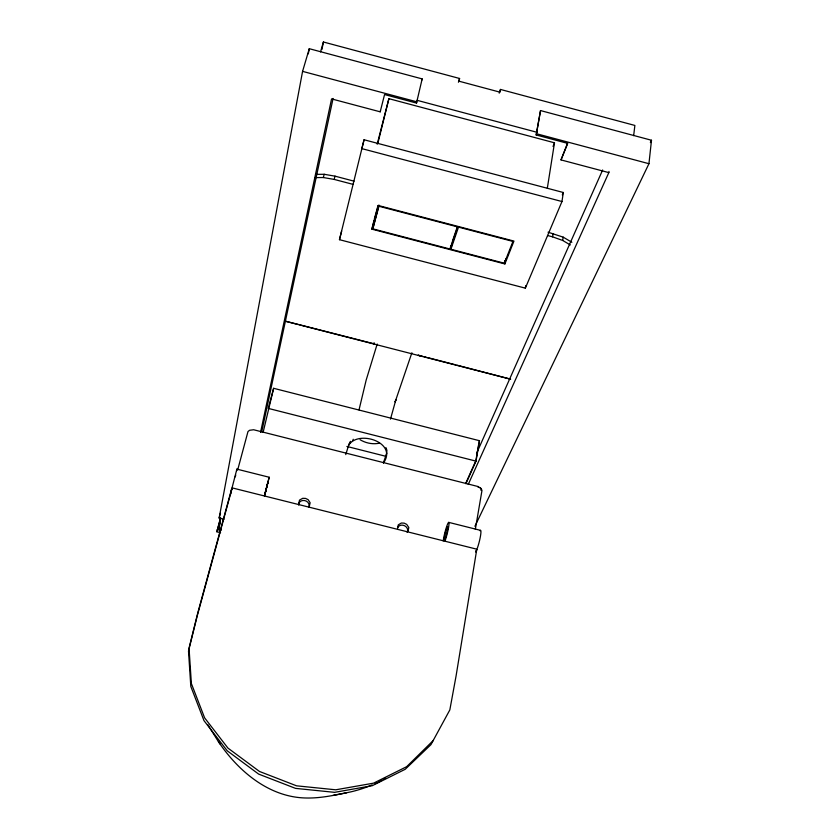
<?xml version="1.0" encoding="UTF-8"?>
<svg xmlns="http://www.w3.org/2000/svg" width="840" height="840" viewBox="0 0 840 840"><rect width="100%" height="100%" fill="white"/><g stroke="black" fill="none" stroke-linecap="round" stroke-linejoin="round"><path stroke-width="1.26" d="M264.516 496.178L269.189 477.246L236.88 469.13L236.639 470.862M383.512 462.924C398.013 442.481 358.26 429.544 348.757 445.158L350.532 441.336L350.249 442.596M386.4 454.692L386.862 451.521M474.915 526.281L648.942 163.706L651.494 140.249L540.529 110.565L536.183 134.967L567.756 143.388L561.015 159.904L608.832 172.609L608.979 171.434M633.665 135.66L634.872 125.444L500.472 89.439L499.212 93.156M570.308 244.954L562.695 240.46L563.178 237.143L548.037 232.197M561.971 201.527L563.315 192.497L364.067 139.755L361.82 148.617L561.971 201.527L525.346 288.151L339.465 239.684L364.067 139.755M562.695 240.46L552.605 236.838L553.109 233.531M561.015 159.904L567.452 143.388M547.333 188.171L554.495 142.8L388.889 98.679L377.192 144.186M525.346 288.151L525.745 285.653M476.721 549.707L456.046 676.126L449.831 709.916L430.941 744.65L405.216 769.283L372.236 785.704L334.582 792.341L295.544 788.382L258.636 774.091L227.199 750.771L203.984 720.636L190.816 686.458L188.507 651.126L196.907 617.211M536.183 134.967L540.529 110.565M475.346 529.274L481.981 490.434L481.215 488.712L478.17 486.56L253.649 429.755L249.564 430.29L247.978 431.571L237.699 469.844M478.905 442.848L475.86 460.688L465.875 483.011M476.018 461.129L479.493 440.717L273.63 388.3L268.275 408.397L476.018 461.129L465.906 483.725M457.286 226.947L452.634 240.513L450.891 249.26L504.336 263.225L504.767 260.715M373.968 220.49L371.889 229.163L504.893 263.939L505.764 258.92M224.028 519.267L219.135 518.049L302.579 71.368L309.278 48.699L422.163 78.897L416.493 103.068L384.562 94.552L380.195 111.825L331.569 98.9L260.536 432.453M220.573 532.697L216.878 531.773L220.584 517.545M221.162 529.547L218.621 528.917L220.616 518.385M308.301 53.855L309.278 48.699M500.472 89.439L499.957 92.159L458.997 81.197L459.575 78.477L323.411 42L320.544 51.901M230.685 493.994L231.084 491.946A1.334 0.693 15.2 0 1 231.315 491.652M475.745 551.786L476.69 549.875A1.334 0.693 9.4 0 0 475.724 548.919L233.184 488.145A1.344 0.704 15.2 0 0 231.746 488.513L231.357 491.043A1.334 0.693 15.2 0 1 231.347 490.581L236.88 469.13M408.072 531.279L408.807 527.489L406.707 524.391L404.135 523.131L401.331 523.037L398.265 524.843L397.519 528.633M321.93 49.455L323.411 42M378.977 205.054L372.803 228.837L450.125 249.06L450.87 245.311M385.697 448.822L385.959 447.552M261.734 431.76L333.081 98.438M263.099 432.432L273.63 388.3M374.798 344.243L373.874 343.749L374.115 342.72M352.926 440.517L353.209 439.257M359.026 409.889L366.167 380.1L377.192 344.022M235.295 476.826L235.725 475.052M309.256 506.52L310.149 502.751L308.133 499.663L305.571 498.414L302.726 498.309L299.534 500.084L298.62 503.853M264.464 495.684L266.416 487.778M377.8 143.546L388.889 98.679M380.195 111.825L380.489 110.68M266.658 487.022L268.044 481.772L264.831 494.613L269.189 477.246M339.465 239.684L341.649 231.084M315.084 177.608L323.327 177.534L334.173 179.413L335.034 176.159L354.05 181.167M390.474 419.129L395.934 399.556L395.115 401.993L411.884 352.79M323.327 177.534L324.198 174.29L335.034 176.159M374.304 219.24L378.021 205.496M371.889 229.163L378.294 205.496L513.944 241.091L504.893 263.939M372.803 228.837L378.935 206.252L457.716 226.926L450.125 249.06M216.878 531.773L220.5 518.563M218.621 528.917L220.332 522.69M231.746 488.513L197.788 612.853L189.042 648.102L191.373 683.55L204.603 717.832L227.923 748.073L259.486 771.466L296.552 785.82L335.748 789.8L373.548 783.163L406.655 766.689L433.377 740.387M197.211 615.972L231.084 491.946M219.135 518.049L220.5 513.072M421.817 80.147L422.163 78.897M416.493 103.068L416.84 101.829L302.579 71.368M231.861 489.773L232.365 488.124M458.43 82.236L459.575 78.477M345.755 454.608L349.052 443.898M450.891 249.26L458.504 227.126L512.957 241.416L504.336 263.225M383.366 462.84L386.663 453.421M553.046 146.444L554.495 142.8M562.307 194.901L563.315 192.497M479.115 441.567L479.493 440.717M476.522 453.474L602.637 169.995M468.227 484.459L608.832 172.609M650.38 142.611L651.494 140.249M385.035 778.544L385.718 778.145M383.639 779.331L384.342 778.943M381.528 780.476L382.242 780.098M380.121 781.211L380.825 780.843M378.693 781.925L379.407 781.568M376.53 782.964L377.255 782.618M375.081 783.636L375.816 783.3M372.162 784.928L370.681 785.537M369.936 785.841C363.678 788.361 357.231 790.388 350.658 791.91C335.947 794.945 321.153 798.368 306.044 798C269.01 797.318 238.203 771.078 218.421 741.689L207.638 724.437M332.997 795.385L346.626 792.771M379.544 443.142C372.939 444.602 365.873 443.205 360.098 439.73M315.966 174.363L324.198 174.29M217.287 529.578L220.994 530.502M448.707 522.365L480.512 530.355M286.052 321.342L298.389 324.471M346.889 446.439L386.306 456.425M299.628 324.786L354.102 338.688M373.874 343.749L355.341 339.003M285.285 321.227L510.668 379.197L456.813 365.127M422.835 356.349L418.163 355.142L419.927 355.856M424.001 356.643L426.332 357.252M427.497 357.556L455.564 364.802M334.173 179.413L353.115 184.391M547.554 235.515L552.605 236.838M417.039 100.306L537.369 132.395M536.634 133.77L648.942 163.706M563.178 237.143L571.861 242.277M480.092 487.715L481.047 488.544M480.69 489.794L481.257 490.35M220.416 744.303L218.421 741.689M386.295 448.56L386.967 450.566M443.205 540.95A11.214 1.26 -75.9 0 1 447.017 525.557A11.214 1.26 -75.9 0 1 448.854 525.535A11.214 1.26 -75.9 0 1 445.043 540.928M480.018 530.744A11.204 1.502 -75.9 0 1 480.039 538.398A11.204 1.502 -75.9 0 1 475.65 551.754M397.645 527.74A5.25 4.442 21.8 0 1 404.544 525.725A5.25 4.442 21.8 0 1 407.085 532.245M298.746 505.103A5.271 4.473 15.5 0 1 304.563 500.535A5.271 4.473 15.5 0 1 308.805 506.919M478.17 486.56L478.265 487.137L478.17 486.56M445.82 536.666A6.594 0.735 -75.9 0 0 447.636 526.848A6.594 0.735 -75.9 0 0 444.612 536.225A6.594 0.735 -75.9 0 0 445.82 536.666"/></g></svg>
